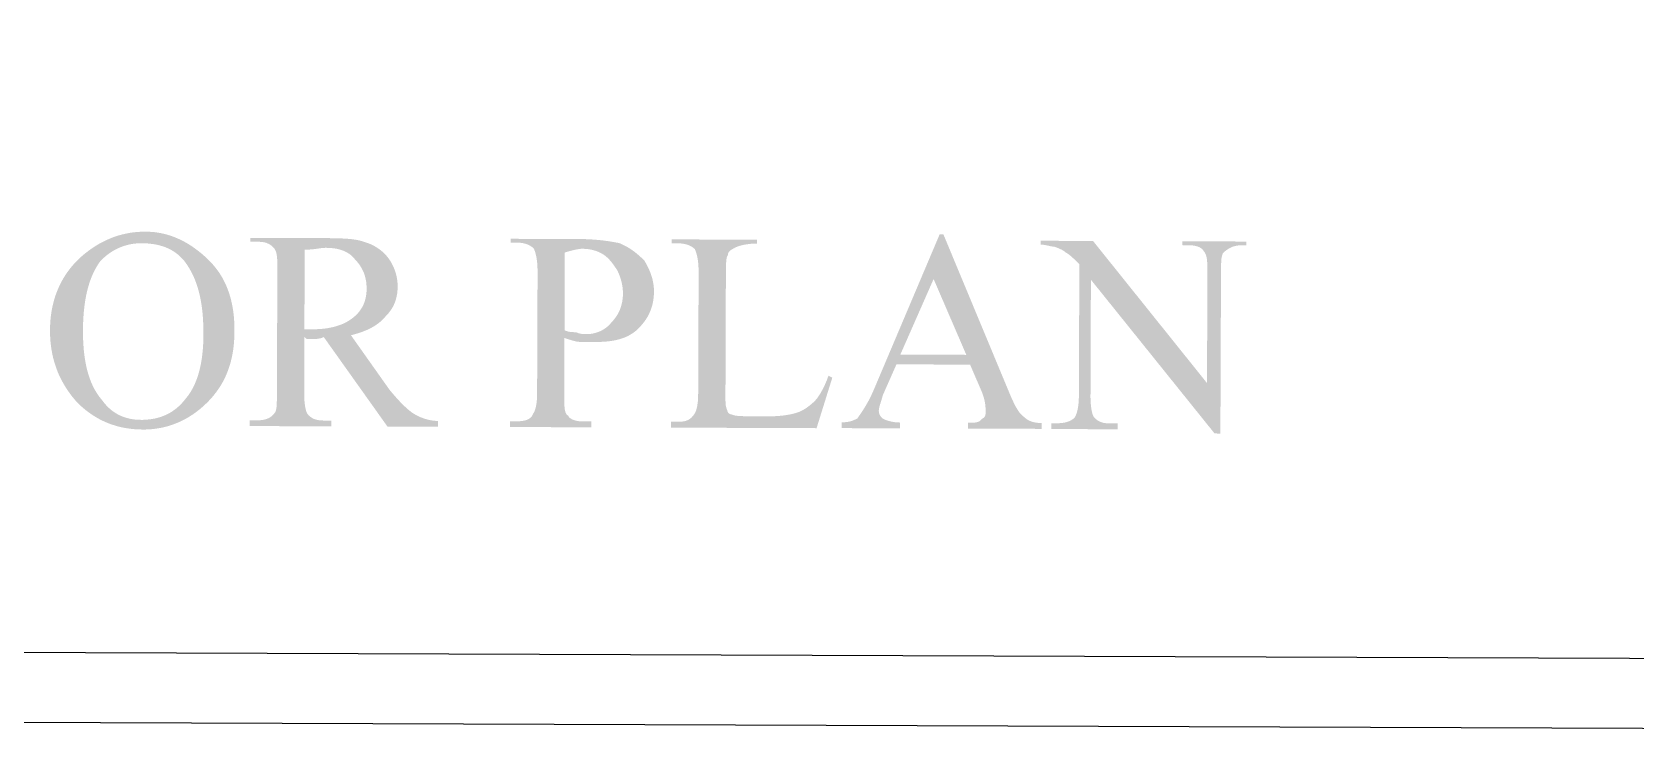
# Model space of a CAD drawing. Header units: millimetres. Extents: x -125 to 146, y -26 to 163.
# Drawn here: x -17.3 to 17.71, y -26.5 to -10.79 of the extents above; entities that cross this region are included whole.
import ezdxf
from ezdxf.xclip import XClip

# ---------------------------------------------------------------- set-up
doc = ezdxf.new("R2010")
doc.units = ezdxf.units.MM
doc.header["$MEASUREMENT"] = 0
doc.header["$XCLIPFRAME"] = 0
doc.layers.get('0').update_dxf_attribs({"color": 255, "linetype": 'CONTINUOUS'})

# ---------------------------------------------------------------- blocks, each defined once
blk = doc.blocks.new('MF3276_2')
at = {"color": 7, "linetype": 'Continuous', "lineweight": 25, "true_color": 0x000007}
blk.add_lwpolyline([(11.099, 269.319), (11.099, -7.784), (199.197, -7.784), (199.197, 269.319)], close=True, dxfattribs=at)

msp = doc.modelspace()

# ---------------------------------------------------------------- hatches: boundary and pattern name
at = {"true_color": 0x000001}
h = msp.add_hatch(color=1, dxfattribs=at)
h.paths.add_polyline_path([(-14.825, -15.154), (-14.761, -15.155), (-14.699, -15.159), (-14.636, -15.164), (-14.574, -15.172), (-14.513, -15.182), (-14.452, -15.195), (-14.391, -15.209), (-14.331, -15.226), (-14.271, -15.245), (-14.212, -15.266), (-14.153, -15.29), (-14.095, -15.315), (-14.037, -15.343), (-13.979, -15.373), (-13.922, -15.405), (-13.865, -15.44), (-13.809, -15.476), (-13.753, -15.515), (-13.698, -15.556), (-13.643, -15.599), (-13.588, -15.644), (-13.534, -15.692), (-13.481, -15.742), (-13.427, -15.794), (-13.381, -15.842), (-13.337, -15.892), (-13.295, -15.943), (-13.255, -15.996), (-13.217, -16.049), (-13.182, -16.104), (-13.148, -16.161), (-13.117, -16.218), (-13.088, -16.278), (-13.06, -16.338), (-13.035, -16.4), (-13.012, -16.463), (-12.991, -16.527), (-12.971, -16.593), (-12.954, -16.66), (-12.939, -16.728), (-12.925, -16.797), (-12.913, -16.868), (-12.904, -16.941), (-12.896, -17.014), (-12.89, -17.09), (-12.886, -17.166), (-12.883, -17.244), (-12.883, -17.323), (-12.884, -17.401), (-12.887, -17.479), (-12.892, -17.555), (-12.898, -17.63), (-12.907, -17.704), (-12.917, -17.776), (-12.93, -17.847), (-12.945, -17.917), (-12.961, -17.986), (-12.98, -18.054), (-13.001, -18.12), (-13.024, -18.186), (-13.049, -18.25), (-13.076, -18.314), (-13.106, -18.376), (-13.138, -18.437), (-13.172, -18.497), (-13.209, -18.556), (-13.248, -18.614), (-13.29, -18.671), (-13.334, -18.727), (-13.38, -18.782), (-13.429, -18.836), (-13.481, -18.889), (-13.53, -18.936), (-13.579, -18.981), (-13.629, -19.024), (-13.681, -19.065), (-13.732, -19.104), (-13.785, -19.142), (-13.839, -19.177), (-13.893, -19.211), (-13.949, -19.243), (-14.005, -19.272), (-14.062, -19.3), (-14.12, -19.326), (-14.179, -19.35), (-14.239, -19.372), (-14.299, -19.392), (-14.361, -19.41), (-14.423, -19.426), (-14.486, -19.439), (-14.55, -19.451), (-14.615, -19.46), (-14.681, -19.468), (-14.747, -19.473), (-14.815, -19.476), (-14.883, -19.477), (-14.956, -19.475), (-15.029, -19.472), (-15.099, -19.466), (-15.169, -19.458), (-15.237, -19.448), (-15.305, -19.436), (-15.371, -19.422), (-15.435, -19.406), (-15.499, -19.387), (-15.561, -19.367), (-15.623, -19.345), (-15.683, -19.32), (-15.742, -19.294), (-15.8, -19.266), (-15.857, -19.236), (-15.913, -19.203), (-15.967, -19.169), (-16.021, -19.133), (-16.074, -19.095), (-16.126, -19.056), (-16.176, -19.014), (-16.226, -18.971), (-16.275, -18.926), (-16.323, -18.879), (-16.369, -18.825), (-16.414, -18.771), (-16.457, -18.715), (-16.498, -18.659), (-16.537, -18.602), (-16.575, -18.543), (-16.61, -18.484), (-16.644, -18.424), (-16.676, -18.362), (-16.706, -18.3), (-16.734, -18.237), (-16.759, -18.172), (-16.783, -18.106), (-16.805, -18.04), (-16.825, -17.972), (-16.843, -17.903), (-16.859, -17.833), (-16.872, -17.761), (-16.884, -17.689), (-16.893, -17.615), (-16.901, -17.54), (-16.906, -17.464), (-16.909, -17.386), (-16.91, -17.308), (-16.908, -17.228), (-16.905, -17.15), (-16.899, -17.073), (-16.891, -16.996), (-16.88, -16.921), (-16.868, -16.847), (-16.853, -16.773), (-16.835, -16.701), (-16.816, -16.63), (-16.794, -16.559), (-16.769, -16.49), (-16.742, -16.422), (-16.713, -16.355), (-16.681, -16.29), (-16.647, -16.225), (-16.611, -16.162), (-16.572, -16.099), (-16.53, -16.038), (-16.486, -15.979), (-16.439, -15.92), (-16.39, -15.863), (-16.338, -15.807), (-16.283, -15.752), (-16.226, -15.699), (-16.178, -15.657), (-16.128, -15.617), (-16.078, -15.579), (-16.027, -15.541), (-15.975, -15.505), (-15.922, -15.471), (-15.869, -15.438), (-15.814, -15.407), (-15.759, -15.378), (-15.703, -15.35), (-15.646, -15.324), (-15.588, -15.299), (-15.529, -15.276), (-15.469, -15.255), (-15.409, -15.236), (-15.347, -15.219), (-15.285, -15.204), (-15.222, -15.191), (-15.158, -15.179), (-15.093, -15.17), (-15.027, -15.163), (-14.961, -15.158), (-14.893, -15.155)])
h.paths.add_polyline_path([(-14.91, -15.407), (-14.952, -15.408), (-14.994, -15.41), (-15.035, -15.413), (-15.076, -15.417), (-15.117, -15.423), (-15.156, -15.43), (-15.196, -15.439), (-15.235, -15.449), (-15.274, -15.46), (-15.312, -15.472), (-15.35, -15.486), (-15.387, -15.501), (-15.424, -15.517), (-15.46, -15.535), (-15.496, -15.554), (-15.532, -15.574), (-15.567, -15.596), (-15.602, -15.619), (-15.636, -15.644), (-15.67, -15.669), (-15.703, -15.696), (-15.736, -15.725), (-15.769, -15.754), (-15.801, -15.785), (-15.832, -15.828), (-15.863, -15.873), (-15.891, -15.92), (-15.919, -15.968), (-15.945, -16.018), (-15.97, -16.07), (-15.994, -16.124), (-16.016, -16.18), (-16.037, -16.237), (-16.056, -16.296), (-16.074, -16.357), (-16.091, -16.419), (-16.107, -16.484), (-16.121, -16.55), (-16.134, -16.618), (-16.145, -16.688), (-16.156, -16.759), (-16.164, -16.833), (-16.172, -16.908), (-16.178, -16.985), (-16.183, -17.063), (-16.187, -17.144), (-16.189, -17.226), (-16.19, -17.31), (-16.19, -17.394), (-16.188, -17.476), (-16.185, -17.557), (-16.18, -17.635), (-16.175, -17.712), (-16.167, -17.787), (-16.159, -17.86), (-16.148, -17.932), (-16.137, -18.002), (-16.123, -18.07), (-16.109, -18.136), (-16.092, -18.201), (-16.075, -18.264), (-16.055, -18.325), (-16.034, -18.384), (-16.012, -18.442), (-15.987, -18.498), (-15.961, -18.552), (-15.934, -18.604), (-15.904, -18.654), (-15.873, -18.703), (-15.841, -18.75), (-15.806, -18.795), (-15.77, -18.839), (-15.743, -18.875), (-15.715, -18.909), (-15.687, -18.942), (-15.657, -18.973), (-15.627, -19.003), (-15.596, -19.03), (-15.565, -19.056), (-15.532, -19.081), (-15.499, -19.104), (-15.465, -19.125), (-15.43, -19.145), (-15.395, -19.163), (-15.359, -19.179), (-15.323, -19.194), (-15.285, -19.208), (-15.247, -19.22), (-15.209, -19.231), (-15.17, -19.24), (-15.13, -19.247), (-15.09, -19.254), (-15.05, -19.259), (-15.008, -19.262), (-14.967, -19.264), (-14.925, -19.265), (-14.877, -19.265), (-14.83, -19.263), (-14.784, -19.259), (-14.738, -19.255), (-14.692, -19.249), (-14.647, -19.241), (-14.603, -19.232), (-14.559, -19.221), (-14.516, -19.208), (-14.473, -19.194), (-14.431, -19.179), (-14.39, -19.161), (-14.349, -19.142), (-14.309, -19.121), (-14.27, -19.098), (-14.231, -19.073), (-14.193, -19.046), (-14.156, -19.018), (-14.119, -18.987), (-14.084, -18.955), (-14.049, -18.92), (-14.015, -18.883), (-13.982, -18.844), (-13.949, -18.803), (-13.918, -18.765), (-13.888, -18.726), (-13.859, -18.684), (-13.832, -18.641), (-13.806, -18.596), (-13.781, -18.549), (-13.758, -18.501), (-13.736, -18.45), (-13.715, -18.398), (-13.695, -18.344), (-13.677, -18.289), (-13.66, -18.231), (-13.644, -18.172), (-13.63, -18.111), (-13.617, -18.048), (-13.606, -17.984), (-13.595, -17.918), (-13.586, -17.85), (-13.579, -17.78), (-13.572, -17.708), (-13.567, -17.635), (-13.564, -17.56), (-13.561, -17.483), (-13.56, -17.405), (-13.561, -17.316), (-13.562, -17.229), (-13.566, -17.144), (-13.57, -17.061), (-13.576, -16.98), (-13.583, -16.902), (-13.592, -16.825), (-13.603, -16.75), (-13.614, -16.678), (-13.628, -16.607), (-13.642, -16.538), (-13.659, -16.471), (-13.677, -16.405), (-13.696, -16.342), (-13.717, -16.28), (-13.74, -16.219), (-13.764, -16.161), (-13.79, -16.103), (-13.818, -16.048), (-13.847, -15.994), (-13.878, -15.941), (-13.91, -15.89), (-13.944, -15.84), (-13.98, -15.792), (-14.007, -15.761), (-14.035, -15.731), (-14.064, -15.702), (-14.093, -15.675), (-14.124, -15.649), (-14.155, -15.625), (-14.188, -15.601), (-14.221, -15.579), (-14.256, -15.559), (-14.291, -15.539), (-14.328, -15.521), (-14.366, -15.505), (-14.405, -15.489), (-14.444, -15.475), (-14.486, -15.463), (-14.528, -15.451), (-14.571, -15.441), (-14.616, -15.432), (-14.662, -15.425), (-14.709, -15.419), (-14.757, -15.414), (-14.807, -15.41), (-14.858, -15.408)])
h = msp.add_hatch(color=1, dxfattribs=at)
h.paths.add_polyline_path([(-8.44, -19.416), (-9.543, -19.412), (-10.933, -17.457), (-10.944, -17.462), (-10.954, -17.466), (-10.965, -17.471), (-10.976, -17.474), (-10.986, -17.478), (-10.997, -17.481), (-11.007, -17.484), (-11.018, -17.486), (-11.029, -17.488), (-11.039, -17.49), (-11.05, -17.492), (-11.06, -17.493), (-11.071, -17.495), (-11.082, -17.496), (-11.092, -17.496), (-11.103, -17.497), (-11.113, -17.497), (-11.124, -17.498), (-11.134, -17.498), (-11.145, -17.498), (-11.156, -17.498), (-11.166, -17.498), (-11.177, -17.498), (-11.187, -17.498), (-11.188, -17.498), (-11.188, -17.498), (-11.189, -17.498), (-11.191, -17.498), (-11.193, -17.498), (-11.195, -17.498), (-11.197, -17.498), (-11.2, -17.498), (-11.203, -17.498), (-11.206, -17.498), (-11.21, -17.498), (-11.214, -17.498), (-11.218, -17.498), (-11.222, -17.498), (-11.227, -17.498), (-11.231, -17.498), (-11.236, -17.498), (-11.241, -17.498), (-11.246, -17.498), (-11.251, -17.498), (-11.256, -17.498), (-11.262, -17.498), (-11.267, -17.498), (-11.272, -17.498), (-11.277, -17.498), (-11.282, -17.498), (-11.286, -17.498), (-11.29, -17.498), (-11.294, -17.497), (-11.297, -17.497), (-11.3, -17.497), (-11.303, -17.496), (-11.306, -17.496), (-11.309, -17.495), (-11.312, -17.494), (-11.314, -17.492), (-11.317, -17.491), (-11.32, -17.489), (-11.322, -17.487), (-11.325, -17.485), (-11.328, -17.483), (-11.332, -17.48), (-11.335, -17.477), (-11.339, -17.473), (-11.343, -17.469), (-11.347, -17.465), (-11.352, -17.46), (-11.357, -17.455), (-11.361, -18.686), (-11.361, -18.717), (-11.361, -18.747), (-11.36, -18.777), (-11.358, -18.805), (-11.357, -18.833), (-11.354, -18.86), (-11.352, -18.885), (-11.349, -18.91), (-11.346, -18.933), (-11.343, -18.956), (-11.34, -18.977), (-11.336, -18.998), (-11.332, -19.017), (-11.328, -19.035), (-11.323, -19.052), (-11.319, -19.068), (-11.314, -19.083), (-11.309, -19.096), (-11.304, -19.109), (-11.299, -19.12), (-11.294, -19.13), (-11.289, -19.138), (-11.283, -19.146), (-11.278, -19.151), (-11.268, -19.162), (-11.257, -19.172), (-11.246, -19.181), (-11.236, -19.19), (-11.225, -19.199), (-11.214, -19.207), (-11.202, -19.215), (-11.191, -19.222), (-11.179, -19.229), (-11.167, -19.236), (-11.154, -19.242), (-11.141, -19.247), (-11.128, -19.252), (-11.114, -19.257), (-11.099, -19.261), (-11.084, -19.265), (-11.069, -19.268), (-11.052, -19.271), (-11.036, -19.274), (-11.018, -19.276), (-11, -19.278), (-10.981, -19.279), (-10.961, -19.279), (-10.94, -19.28), (-10.771, -19.28), (-10.771, -19.407), (-12.552, -19.401), (-12.551, -19.274), (-12.382, -19.274), (-12.361, -19.274), (-12.341, -19.274), (-12.32, -19.273), (-12.301, -19.271), (-12.282, -19.269), (-12.263, -19.266), (-12.245, -19.263), (-12.227, -19.259), (-12.209, -19.255), (-12.192, -19.25), (-12.176, -19.244), (-12.16, -19.238), (-12.144, -19.231), (-12.129, -19.224), (-12.114, -19.215), (-12.099, -19.206), (-12.086, -19.197), (-12.072, -19.186), (-12.059, -19.175), (-12.046, -19.163), (-12.034, -19.15), (-12.022, -19.136), (-12.011, -19.122), (-12, -19.106), (-11.995, -19.101), (-11.991, -19.093), (-11.986, -19.085), (-11.982, -19.075), (-11.979, -19.064), (-11.976, -19.052), (-11.973, -19.039), (-11.97, -19.025), (-11.968, -19.01), (-11.966, -18.994), (-11.964, -18.977), (-11.963, -18.958), (-11.961, -18.94), (-11.96, -18.92), (-11.959, -18.899), (-11.959, -18.878), (-11.958, -18.856), (-11.958, -18.833), (-11.957, -18.809), (-11.957, -18.785), (-11.957, -18.761), (-11.957, -18.735), (-11.957, -18.71), (-11.956, -18.683), (-11.947, -16.011), (-11.946, -15.98), (-11.946, -15.949), (-11.946, -15.92), (-11.947, -15.891), (-11.947, -15.863), (-11.947, -15.836), (-11.948, -15.81), (-11.949, -15.785), (-11.95, -15.761), (-11.952, -15.738), (-11.954, -15.715), (-11.956, -15.694), (-11.959, -15.673), (-11.962, -15.653), (-11.966, -15.634), (-11.97, -15.616), (-11.975, -15.599), (-11.981, -15.582), (-11.987, -15.567), (-11.994, -15.552), (-12.002, -15.539), (-12.01, -15.526), (-12.019, -15.514), (-12.029, -15.503), (-12.04, -15.492), (-12.05, -15.482), (-12.061, -15.473), (-12.072, -15.464), (-12.083, -15.455), (-12.094, -15.447), (-12.105, -15.439), (-12.117, -15.432), (-12.129, -15.425), (-12.141, -15.419), (-12.154, -15.413), (-12.167, -15.407), (-12.18, -15.402), (-12.194, -15.397), (-12.208, -15.393), (-12.223, -15.389), (-12.239, -15.386), (-12.255, -15.383), (-12.272, -15.38), (-12.29, -15.378), (-12.308, -15.377), (-12.327, -15.376), (-12.347, -15.375), (-12.368, -15.374), (-12.537, -15.374), (-12.537, -15.289), (-11.01, -15.295), (-10.957, -15.295), (-10.906, -15.295), (-10.855, -15.296), (-10.806, -15.296), (-10.757, -15.297), (-10.709, -15.297), (-10.662, -15.298), (-10.616, -15.299), (-10.572, -15.301), (-10.528, -15.303), (-10.485, -15.305), (-10.444, -15.308), (-10.403, -15.311), (-10.364, -15.314), (-10.326, -15.318), (-10.289, -15.323), (-10.253, -15.328), (-10.218, -15.333), (-10.185, -15.34), (-10.153, -15.347), (-10.122, -15.355), (-10.092, -15.363), (-10.064, -15.373), (-10.037, -15.383), (-10.015, -15.389), (-9.993, -15.396), (-9.971, -15.403), (-9.949, -15.411), (-9.927, -15.421), (-9.904, -15.431), (-9.881, -15.441), (-9.858, -15.453), (-9.835, -15.465), (-9.812, -15.478), (-9.79, -15.492), (-9.767, -15.506), (-9.745, -15.521), (-9.723, -15.536), (-9.701, -15.553), (-9.68, -15.569), (-9.659, -15.587), (-9.639, -15.605), (-9.619, -15.623), (-9.6, -15.642), (-9.581, -15.662), (-9.563, -15.682), (-9.546, -15.703), (-9.53, -15.724), (-9.514, -15.745), (-9.499, -15.767), (-9.485, -15.789), (-9.47, -15.812), (-9.457, -15.835), (-9.444, -15.859), (-9.431, -15.883), (-9.419, -15.908), (-9.408, -15.932), (-9.397, -15.958), (-9.387, -15.984), (-9.377, -16.01), (-9.369, -16.037), (-9.36, -16.064), (-9.353, -16.091), (-9.346, -16.119), (-9.34, -16.148), (-9.335, -16.177), (-9.331, -16.206), (-9.327, -16.236), (-9.324, -16.266), (-9.322, -16.297), (-9.321, -16.328), (-9.321, -16.359), (-9.321, -16.391), (-9.323, -16.422), (-9.325, -16.453), (-9.328, -16.483), (-9.332, -16.513), (-9.337, -16.542), (-9.343, -16.571), (-9.35, -16.6), (-9.357, -16.628), (-9.366, -16.656), (-9.375, -16.683), (-9.385, -16.71), (-9.396, -16.736), (-9.408, -16.762), (-9.421, -16.788), (-9.435, -16.813), (-9.45, -16.837), (-9.465, -16.861), (-9.482, -16.885), (-9.499, -16.908), (-9.517, -16.931), (-9.536, -16.953), (-9.556, -16.975), (-9.577, -16.996), (-9.599, -17.022), (-9.621, -17.047), (-9.645, -17.071), (-9.669, -17.095), (-9.694, -17.117), (-9.72, -17.139), (-9.747, -17.16), (-9.775, -17.18), (-9.804, -17.2), (-9.833, -17.219), (-9.864, -17.237), (-9.895, -17.254), (-9.928, -17.271), (-9.961, -17.287), (-9.995, -17.303), (-10.03, -17.317), (-10.065, -17.332), (-10.102, -17.345), (-10.14, -17.359), (-10.178, -17.371), (-10.217, -17.383), (-10.257, -17.395), (-10.298, -17.406), (-10.34, -17.417), (-9.498, -18.608), (-9.472, -18.639), (-9.446, -18.67), (-9.421, -18.699), (-9.396, -18.728), (-9.372, -18.756), (-9.348, -18.783), (-9.324, -18.809), (-9.301, -18.834), (-9.278, -18.859), (-9.256, -18.882), (-9.234, -18.905), (-9.212, -18.926), (-9.191, -18.947), (-9.171, -18.967), (-9.15, -18.986), (-9.131, -19.004), (-9.112, -19.021), (-9.093, -19.038), (-9.074, -19.053), (-9.056, -19.068), (-9.039, -19.082), (-9.022, -19.095), (-9.005, -19.107), (-8.989, -19.118), (-8.973, -19.128), (-8.956, -19.139), (-8.938, -19.149), (-8.919, -19.16), (-8.9, -19.17), (-8.88, -19.18), (-8.859, -19.19), (-8.838, -19.2), (-8.816, -19.209), (-8.793, -19.218), (-8.77, -19.227), (-8.746, -19.235), (-8.722, -19.243), (-8.698, -19.25), (-8.673, -19.257), (-8.648, -19.263), (-8.623, -19.269), (-8.597, -19.274), (-8.571, -19.278), (-8.545, -19.282), (-8.519, -19.285), (-8.493, -19.287), (-8.466, -19.288), (-8.44, -19.289)])
h.paths.add_polyline_path([(-11.356, -17.286), (-11.351, -17.286), (-11.345, -17.286), (-11.34, -17.286), (-11.335, -17.286), (-11.33, -17.286), (-11.325, -17.286), (-11.32, -17.286), (-11.315, -17.286), (-11.311, -17.286), (-11.306, -17.286), (-11.302, -17.286), (-11.298, -17.286), (-11.294, -17.286), (-11.29, -17.286), (-11.287, -17.286), (-11.284, -17.286), (-11.281, -17.286), (-11.279, -17.286), (-11.276, -17.286), (-11.275, -17.286), (-11.273, -17.286), (-11.272, -17.286), (-11.272, -17.286), (-11.271, -17.286), (-11.266, -17.286), (-11.261, -17.286), (-11.255, -17.286), (-11.25, -17.286), (-11.245, -17.286), (-11.24, -17.286), (-11.235, -17.286), (-11.231, -17.286), (-11.226, -17.286), (-11.221, -17.286), (-11.217, -17.286), (-11.213, -17.286), (-11.209, -17.286), (-11.206, -17.286), (-11.202, -17.286), (-11.199, -17.286), (-11.196, -17.287), (-11.194, -17.287), (-11.192, -17.287), (-11.19, -17.287), (-11.189, -17.287), (-11.187, -17.287), (-11.187, -17.287), (-11.187, -17.287), (-11.139, -17.286), (-11.093, -17.285), (-11.048, -17.283), (-11.003, -17.28), (-10.959, -17.276), (-10.917, -17.272), (-10.875, -17.266), (-10.834, -17.26), (-10.794, -17.252), (-10.754, -17.244), (-10.716, -17.235), (-10.678, -17.225), (-10.642, -17.214), (-10.606, -17.202), (-10.571, -17.19), (-10.537, -17.176), (-10.504, -17.162), (-10.472, -17.146), (-10.44, -17.13), (-10.41, -17.113), (-10.38, -17.095), (-10.352, -17.076), (-10.324, -17.056), (-10.297, -17.036), (-10.271, -17.014), (-10.246, -16.993), (-10.223, -16.97), (-10.201, -16.948), (-10.18, -16.925), (-10.161, -16.901), (-10.142, -16.877), (-10.125, -16.852), (-10.109, -16.827), (-10.094, -16.802), (-10.081, -16.776), (-10.068, -16.75), (-10.057, -16.723), (-10.046, -16.696), (-10.037, -16.668), (-10.029, -16.64), (-10.021, -16.611), (-10.015, -16.582), (-10.01, -16.553), (-10.006, -16.523), (-10.002, -16.493), (-10, -16.462), (-9.999, -16.431), (-9.998, -16.399), (-9.998, -16.368), (-10, -16.337), (-10.002, -16.306), (-10.005, -16.276), (-10.008, -16.246), (-10.013, -16.217), (-10.019, -16.188), (-10.025, -16.159), (-10.033, -16.131), (-10.041, -16.104), (-10.05, -16.076), (-10.06, -16.05), (-10.071, -16.023), (-10.083, -15.998), (-10.096, -15.972), (-10.109, -15.947), (-10.124, -15.923), (-10.139, -15.899), (-10.155, -15.875), (-10.172, -15.852), (-10.19, -15.829), (-10.209, -15.807), (-10.229, -15.785), (-10.25, -15.763), (-10.266, -15.743), (-10.283, -15.723), (-10.301, -15.704), (-10.32, -15.685), (-10.34, -15.668), (-10.36, -15.652), (-10.382, -15.636), (-10.404, -15.622), (-10.428, -15.608), (-10.452, -15.595), (-10.477, -15.583), (-10.503, -15.572), (-10.53, -15.562), (-10.558, -15.552), (-10.586, -15.544), (-10.616, -15.536), (-10.646, -15.529), (-10.677, -15.524), (-10.71, -15.519), (-10.743, -15.515), (-10.777, -15.511), (-10.811, -15.509), (-10.847, -15.508), (-10.884, -15.507), (-10.9, -15.507), (-10.916, -15.508), (-10.932, -15.509), (-10.948, -15.51), (-10.964, -15.511), (-10.98, -15.513), (-10.997, -15.515), (-11.014, -15.517), (-11.031, -15.52), (-11.049, -15.522), (-11.067, -15.525), (-11.085, -15.527), (-11.104, -15.53), (-11.123, -15.532), (-11.143, -15.535), (-11.163, -15.537), (-11.184, -15.539), (-11.205, -15.542), (-11.227, -15.543), (-11.25, -15.545), (-11.274, -15.546), (-11.298, -15.547), (-11.324, -15.547), (-11.35, -15.548)])
h = msp.add_hatch(color=1, dxfattribs=at)
h.paths.add_polyline_path([(-5.679, -17.476), (-5.683, -18.707), (-5.683, -18.738), (-5.683, -18.768), (-5.683, -18.798), (-5.683, -18.826), (-5.683, -18.854), (-5.683, -18.88), (-5.682, -18.906), (-5.681, -18.931), (-5.68, -18.954), (-5.678, -18.977), (-5.676, -18.998), (-5.674, -19.019), (-5.671, -19.038), (-5.668, -19.056), (-5.664, -19.073), (-5.66, -19.089), (-5.655, -19.104), (-5.649, -19.117), (-5.643, -19.13), (-5.636, -19.141), (-5.628, -19.151), (-5.62, -19.159), (-5.61, -19.167), (-5.6, -19.172), (-5.595, -19.183), (-5.588, -19.193), (-5.581, -19.202), (-5.572, -19.211), (-5.563, -19.22), (-5.554, -19.228), (-5.543, -19.236), (-5.532, -19.243), (-5.519, -19.25), (-5.507, -19.257), (-5.493, -19.263), (-5.479, -19.268), (-5.464, -19.273), (-5.449, -19.278), (-5.432, -19.282), (-5.416, -19.286), (-5.398, -19.289), (-5.38, -19.292), (-5.362, -19.295), (-5.343, -19.297), (-5.323, -19.299), (-5.303, -19.3), (-5.283, -19.3), (-5.262, -19.301), (-5.093, -19.301), (-5.093, -19.428), (-6.871, -19.422), (-6.871, -19.295), (-6.701, -19.295), (-6.68, -19.295), (-6.66, -19.295), (-6.64, -19.294), (-6.62, -19.292), (-6.601, -19.29), (-6.583, -19.287), (-6.565, -19.284), (-6.548, -19.28), (-6.531, -19.276), (-6.515, -19.271), (-6.499, -19.265), (-6.484, -19.259), (-6.47, -19.252), (-6.456, -19.245), (-6.444, -19.236), (-6.431, -19.227), (-6.42, -19.218), (-6.409, -19.207), (-6.399, -19.196), (-6.39, -19.184), (-6.382, -19.171), (-6.375, -19.157), (-6.368, -19.143), (-6.362, -19.127), (-6.357, -19.121), (-6.351, -19.114), (-6.346, -19.106), (-6.341, -19.096), (-6.336, -19.085), (-6.331, -19.073), (-6.326, -19.06), (-6.321, -19.046), (-6.316, -19.031), (-6.312, -19.015), (-6.307, -18.997), (-6.303, -18.979), (-6.299, -18.96), (-6.296, -18.941), (-6.292, -18.92), (-6.289, -18.899), (-6.286, -18.877), (-6.284, -18.854), (-6.281, -18.83), (-6.28, -18.806), (-6.278, -18.782), (-6.277, -18.756), (-6.276, -18.731), (-6.276, -18.704), (-6.266, -16.032), (-6.266, -16.001), (-6.267, -15.97), (-6.268, -15.941), (-6.269, -15.912), (-6.271, -15.884), (-6.273, -15.857), (-6.275, -15.831), (-6.278, -15.806), (-6.281, -15.782), (-6.284, -15.759), (-6.287, -15.736), (-6.291, -15.714), (-6.295, -15.694), (-6.299, -15.674), (-6.304, -15.655), (-6.308, -15.637), (-6.313, -15.62), (-6.318, -15.603), (-6.323, -15.588), (-6.328, -15.573), (-6.333, -15.56), (-6.338, -15.547), (-6.344, -15.535), (-6.349, -15.524), (-6.36, -15.513), (-6.371, -15.503), (-6.382, -15.494), (-6.394, -15.485), (-6.407, -15.476), (-6.419, -15.468), (-6.432, -15.46), (-6.446, -15.453), (-6.459, -15.446), (-6.473, -15.44), (-6.487, -15.433), (-6.502, -15.428), (-6.517, -15.423), (-6.531, -15.418), (-6.546, -15.414), (-6.562, -15.41), (-6.577, -15.407), (-6.592, -15.404), (-6.608, -15.401), (-6.624, -15.399), (-6.639, -15.398), (-6.655, -15.396), (-6.671, -15.396), (-6.687, -15.395), (-6.856, -15.395), (-6.856, -15.31), (-5.332, -15.316), (-5.29, -15.316), (-5.248, -15.317), (-5.207, -15.318), (-5.166, -15.32), (-5.126, -15.322), (-5.086, -15.324), (-5.047, -15.327), (-5.008, -15.33), (-4.97, -15.333), (-4.933, -15.336), (-4.896, -15.34), (-4.86, -15.344), (-4.824, -15.348), (-4.789, -15.353), (-4.755, -15.357), (-4.722, -15.362), (-4.689, -15.367), (-4.657, -15.372), (-4.626, -15.377), (-4.596, -15.382), (-4.566, -15.388), (-4.538, -15.393), (-4.51, -15.398), (-4.483, -15.404), (-4.457, -15.415), (-4.431, -15.426), (-4.406, -15.438), (-4.381, -15.45), (-4.356, -15.463), (-4.332, -15.476), (-4.308, -15.489), (-4.284, -15.503), (-4.261, -15.518), (-4.238, -15.532), (-4.215, -15.548), (-4.193, -15.563), (-4.17, -15.58), (-4.148, -15.596), (-4.126, -15.613), (-4.104, -15.631), (-4.083, -15.649), (-4.061, -15.667), (-4.04, -15.686), (-4.019, -15.705), (-3.997, -15.725), (-3.976, -15.745), (-3.955, -15.766), (-3.934, -15.787), (-3.919, -15.813), (-3.903, -15.84), (-3.889, -15.866), (-3.875, -15.893), (-3.861, -15.92), (-3.848, -15.946), (-3.836, -15.973), (-3.824, -16), (-3.812, -16.027), (-3.801, -16.055), (-3.791, -16.082), (-3.782, -16.11), (-3.773, -16.138), (-3.765, -16.166), (-3.757, -16.195), (-3.751, -16.223), (-3.745, -16.252), (-3.739, -16.282), (-3.735, -16.311), (-3.731, -16.341), (-3.728, -16.371), (-3.726, -16.402), (-3.725, -16.433), (-3.725, -16.465), (-3.726, -16.507), (-3.728, -16.548), (-3.731, -16.589), (-3.736, -16.628), (-3.742, -16.667), (-3.749, -16.705), (-3.757, -16.742), (-3.767, -16.779), (-3.778, -16.814), (-3.789, -16.849), (-3.802, -16.883), (-3.817, -16.917), (-3.832, -16.949), (-3.848, -16.981), (-3.865, -17.013), (-3.884, -17.044), (-3.903, -17.074), (-3.924, -17.104), (-3.945, -17.133), (-3.968, -17.161), (-3.991, -17.189), (-4.015, -17.217), (-4.04, -17.244), (-4.067, -17.271), (-4.094, -17.296), (-4.121, -17.321), (-4.15, -17.344), (-4.18, -17.366), (-4.211, -17.386), (-4.242, -17.405), (-4.275, -17.424), (-4.309, -17.441), (-4.343, -17.456), (-4.379, -17.471), (-4.416, -17.484), (-4.454, -17.497), (-4.493, -17.508), (-4.533, -17.518), (-4.575, -17.527), (-4.617, -17.535), (-4.661, -17.542), (-4.706, -17.548), (-4.752, -17.553), (-4.799, -17.557), (-4.848, -17.56), (-4.898, -17.562), (-4.949, -17.563), (-5.002, -17.563), (-5.012, -17.563), (-5.024, -17.563), (-5.035, -17.563), (-5.047, -17.563), (-5.06, -17.563), (-5.072, -17.563), (-5.085, -17.563), (-5.099, -17.563), (-5.113, -17.563), (-5.126, -17.563), (-5.141, -17.563), (-5.155, -17.563), (-5.17, -17.563), (-5.185, -17.563), (-5.2, -17.563), (-5.215, -17.563), (-5.23, -17.563), (-5.246, -17.562), (-5.261, -17.562), (-5.277, -17.562), (-5.293, -17.562), (-5.309, -17.562), (-5.324, -17.562), (-5.34, -17.562), (-5.351, -17.562), (-5.362, -17.561), (-5.374, -17.56), (-5.386, -17.559), (-5.398, -17.557), (-5.411, -17.555), (-5.424, -17.552), (-5.437, -17.549), (-5.451, -17.546), (-5.465, -17.543), (-5.479, -17.539), (-5.494, -17.535), (-5.508, -17.531), (-5.523, -17.527), (-5.538, -17.522), (-5.553, -17.517), (-5.569, -17.513), (-5.584, -17.508), (-5.6, -17.503), (-5.615, -17.497), (-5.631, -17.492), (-5.647, -17.487), (-5.663, -17.482)])
h.paths.add_polyline_path([(-5.678, -17.307), (-5.667, -17.312), (-5.657, -17.317), (-5.646, -17.321), (-5.636, -17.325), (-5.625, -17.328), (-5.615, -17.332), (-5.604, -17.334), (-5.593, -17.337), (-5.583, -17.339), (-5.572, -17.341), (-5.562, -17.343), (-5.551, -17.344), (-5.541, -17.346), (-5.53, -17.347), (-5.519, -17.348), (-5.509, -17.348), (-5.498, -17.349), (-5.488, -17.349), (-5.477, -17.35), (-5.467, -17.35), (-5.456, -17.35), (-5.445, -17.35), (-5.435, -17.35), (-5.424, -17.35), (-5.414, -17.355), (-5.403, -17.36), (-5.393, -17.364), (-5.382, -17.368), (-5.372, -17.372), (-5.361, -17.375), (-5.351, -17.378), (-5.341, -17.38), (-5.331, -17.382), (-5.322, -17.384), (-5.312, -17.386), (-5.303, -17.388), (-5.293, -17.389), (-5.285, -17.39), (-5.276, -17.391), (-5.268, -17.392), (-5.259, -17.392), (-5.252, -17.392), (-5.244, -17.393), (-5.237, -17.393), (-5.23, -17.393), (-5.224, -17.393), (-5.218, -17.393), (-5.213, -17.393), (-5.186, -17.393), (-5.16, -17.392), (-5.133, -17.39), (-5.107, -17.387), (-5.081, -17.383), (-5.055, -17.378), (-5.029, -17.372), (-5.004, -17.366), (-4.979, -17.358), (-4.954, -17.35), (-4.929, -17.341), (-4.905, -17.331), (-4.881, -17.32), (-4.858, -17.308), (-4.835, -17.295), (-4.813, -17.282), (-4.792, -17.267), (-4.771, -17.252), (-4.75, -17.236), (-4.73, -17.219), (-4.711, -17.201), (-4.693, -17.182), (-4.675, -17.162), (-4.659, -17.141), (-4.638, -17.12), (-4.618, -17.098), (-4.599, -17.076), (-4.581, -17.053), (-4.564, -17.03), (-4.547, -17.006), (-4.532, -16.982), (-4.517, -16.958), (-4.503, -16.933), (-4.49, -16.907), (-4.478, -16.881), (-4.467, -16.855), (-4.457, -16.828), (-4.448, -16.801), (-4.439, -16.773), (-4.432, -16.745), (-4.425, -16.717), (-4.419, -16.688), (-4.414, -16.658), (-4.41, -16.628), (-4.407, -16.598), (-4.404, -16.567), (-4.403, -16.536), (-4.402, -16.505), (-4.403, -16.483), (-4.403, -16.462), (-4.404, -16.441), (-4.406, -16.42), (-4.408, -16.399), (-4.41, -16.378), (-4.413, -16.356), (-4.416, -16.335), (-4.42, -16.314), (-4.424, -16.293), (-4.428, -16.272), (-4.433, -16.251), (-4.439, -16.229), (-4.445, -16.208), (-4.451, -16.187), (-4.458, -16.166), (-4.465, -16.145), (-4.472, -16.123), (-4.481, -16.102), (-4.489, -16.081), (-4.498, -16.06), (-4.507, -16.039), (-4.517, -16.017), (-4.528, -15.996), (-4.538, -15.98), (-4.549, -15.964), (-4.559, -15.948), (-4.57, -15.933), (-4.581, -15.917), (-4.591, -15.901), (-4.602, -15.886), (-4.613, -15.87), (-4.625, -15.855), (-4.636, -15.84), (-4.648, -15.825), (-4.659, -15.81), (-4.672, -15.796), (-4.684, -15.782), (-4.696, -15.768), (-4.709, -15.754), (-4.722, -15.741), (-4.736, -15.727), (-4.75, -15.715), (-4.764, -15.702), (-4.779, -15.69), (-4.794, -15.679), (-4.809, -15.667), (-4.825, -15.656), (-4.841, -15.646), (-4.858, -15.636), (-4.875, -15.626), (-4.892, -15.617), (-4.91, -15.609), (-4.928, -15.6), (-4.946, -15.593), (-4.965, -15.585), (-4.983, -15.578), (-5.003, -15.572), (-5.022, -15.566), (-5.042, -15.56), (-5.062, -15.555), (-5.082, -15.55), (-5.102, -15.546), (-5.123, -15.542), (-5.143, -15.539), (-5.164, -15.536), (-5.185, -15.534), (-5.206, -15.531), (-5.227, -15.53), (-5.248, -15.529), (-5.269, -15.528), (-5.29, -15.528), (-5.301, -15.528), (-5.313, -15.528), (-5.326, -15.529), (-5.339, -15.531), (-5.353, -15.533), (-5.368, -15.535), (-5.383, -15.537), (-5.399, -15.54), (-5.415, -15.543), (-5.431, -15.546), (-5.448, -15.55), (-5.465, -15.553), (-5.482, -15.557), (-5.5, -15.562), (-5.518, -15.566), (-5.535, -15.571), (-5.553, -15.575), (-5.57, -15.58), (-5.588, -15.585), (-5.605, -15.59), (-5.622, -15.595), (-5.639, -15.6), (-5.656, -15.606), (-5.672, -15.611)])
for points in [[(0.084, -18.302), (0.168, -18.345), (-0.175, -19.447), (-3.355, -19.435), (-3.354, -19.308), (-3.227, -19.308), (-3.202, -19.308), (-3.177, -19.308), (-3.154, -19.306), (-3.132, -19.305), (-3.111, -19.303), (-3.09, -19.3), (-3.071, -19.297), (-3.053, -19.293), (-3.036, -19.289), (-3.02, -19.284), (-3.004, -19.278), (-2.989, -19.272), (-2.975, -19.265), (-2.961, -19.258), (-2.948, -19.249), (-2.936, -19.24), (-2.923, -19.231), (-2.912, -19.22), (-2.9, -19.209), (-2.889, -19.197), (-2.878, -19.184), (-2.867, -19.17), (-2.856, -19.156), (-2.846, -19.14), (-2.841, -19.134), (-2.835, -19.127), (-2.83, -19.119), (-2.825, -19.109), (-2.82, -19.098), (-2.815, -19.086), (-2.81, -19.073), (-2.805, -19.059), (-2.8, -19.044), (-2.796, -19.028), (-2.791, -19.01), (-2.787, -18.992), (-2.783, -18.973), (-2.779, -18.954), (-2.776, -18.933), (-2.773, -18.912), (-2.77, -18.89), (-2.767, -18.867), (-2.765, -18.843), (-2.763, -18.819), (-2.762, -18.795), (-2.761, -18.769), (-2.76, -18.744), (-2.76, -18.717), (-2.75, -16.045), (-2.75, -16.014), (-2.75, -15.983), (-2.751, -15.954), (-2.753, -15.925), (-2.754, -15.897), (-2.756, -15.87), (-2.759, -15.844), (-2.761, -15.819), (-2.764, -15.795), (-2.768, -15.772), (-2.771, -15.749), (-2.775, -15.727), (-2.779, -15.707), (-2.783, -15.687), (-2.788, -15.668), (-2.792, -15.65), (-2.797, -15.633), (-2.802, -15.616), (-2.807, -15.601), (-2.812, -15.586), (-2.817, -15.573), (-2.822, -15.56), (-2.827, -15.548), (-2.832, -15.537), (-2.843, -15.526), (-2.854, -15.516), (-2.866, -15.507), (-2.878, -15.498), (-2.891, -15.489), (-2.904, -15.481), (-2.917, -15.473), (-2.931, -15.466), (-2.945, -15.459), (-2.96, -15.452), (-2.975, -15.446), (-2.991, -15.441), (-3.007, -15.436), (-3.023, -15.431), (-3.04, -15.427), (-3.058, -15.423), (-3.076, -15.42), (-3.094, -15.417), (-3.113, -15.414), (-3.132, -15.412), (-3.152, -15.411), (-3.172, -15.409), (-3.192, -15.409), (-3.213, -15.408), (-3.34, -15.408), (-3.34, -15.323), (-1.474, -15.33), (-1.475, -15.415), (-1.501, -15.415), (-1.527, -15.415), (-1.552, -15.416), (-1.577, -15.418), (-1.601, -15.419), (-1.625, -15.421), (-1.648, -15.424), (-1.671, -15.427), (-1.693, -15.43), (-1.714, -15.433), (-1.735, -15.436), (-1.755, -15.44), (-1.775, -15.444), (-1.794, -15.448), (-1.812, -15.453), (-1.829, -15.457), (-1.846, -15.462), (-1.862, -15.467), (-1.877, -15.472), (-1.891, -15.477), (-1.905, -15.482), (-1.918, -15.487), (-1.93, -15.492), (-1.941, -15.498), (-1.951, -15.503), (-1.962, -15.508), (-1.972, -15.514), (-1.983, -15.519), (-1.993, -15.524), (-2.003, -15.53), (-2.013, -15.536), (-2.022, -15.541), (-2.032, -15.547), (-2.041, -15.553), (-2.049, -15.56), (-2.057, -15.566), (-2.065, -15.573), (-2.072, -15.58), (-2.079, -15.587), (-2.085, -15.594), (-2.091, -15.602), (-2.096, -15.61), (-2.1, -15.619), (-2.104, -15.627), (-2.107, -15.637), (-2.109, -15.646), (-2.11, -15.656), (-2.111, -15.666), (-2.116, -15.672), (-2.12, -15.68), (-2.125, -15.688), (-2.129, -15.698), (-2.132, -15.709), (-2.135, -15.721), (-2.138, -15.735), (-2.141, -15.749), (-2.143, -15.765), (-2.145, -15.782), (-2.147, -15.8), (-2.148, -15.82), (-2.15, -15.84), (-2.151, -15.862), (-2.152, -15.884), (-2.152, -15.908), (-2.153, -15.932), (-2.153, -15.958), (-2.154, -15.985), (-2.154, -16.012), (-2.154, -16.041), (-2.154, -16.07), (-2.155, -16.101), (-2.155, -16.132), (-2.164, -18.72), (-2.164, -18.74), (-2.164, -18.76), (-2.164, -18.779), (-2.164, -18.798), (-2.164, -18.815), (-2.164, -18.832), (-2.164, -18.848), (-2.163, -18.864), (-2.163, -18.879), (-2.162, -18.893), (-2.161, -18.907), (-2.16, -18.921), (-2.158, -18.934), (-2.157, -18.946), (-2.155, -18.959), (-2.153, -18.97), (-2.15, -18.982), (-2.147, -18.993), (-2.144, -19.005), (-2.141, -19.016), (-2.137, -19.026), (-2.133, -19.037), (-2.128, -19.048), (-2.123, -19.058), (-2.123, -19.064), (-2.122, -19.069), (-2.121, -19.074), (-2.12, -19.079), (-2.118, -19.084), (-2.116, -19.089), (-2.114, -19.094), (-2.111, -19.099), (-2.108, -19.104), (-2.104, -19.108), (-2.101, -19.113), (-2.097, -19.117), (-2.093, -19.121), (-2.089, -19.124), (-2.084, -19.128), (-2.08, -19.131), (-2.075, -19.133), (-2.07, -19.136), (-2.065, -19.138), (-2.06, -19.14), (-2.055, -19.141), (-2.049, -19.142), (-2.044, -19.143), (-2.039, -19.143), (-2.028, -19.148), (-2.017, -19.153), (-2.005, -19.157), (-1.992, -19.161), (-1.979, -19.165), (-1.966, -19.168), (-1.951, -19.171), (-1.935, -19.174), (-1.919, -19.176), (-1.902, -19.178), (-1.884, -19.18), (-1.864, -19.181), (-1.844, -19.182), (-1.822, -19.183), (-1.8, -19.184), (-1.776, -19.185), (-1.75, -19.186), (-1.723, -19.186), (-1.695, -19.187), (-1.666, -19.187), (-1.634, -19.187), (-1.602, -19.187), (-1.567, -19.187), (-1.531, -19.188), (-1.235, -19.189), (-1.198, -19.189), (-1.162, -19.188), (-1.128, -19.187), (-1.094, -19.186), (-1.06, -19.184), (-1.028, -19.182), (-0.997, -19.18), (-0.967, -19.177), (-0.937, -19.174), (-0.908, -19.171), (-0.88, -19.167), (-0.854, -19.164), (-0.828, -19.16), (-0.802, -19.155), (-0.778, -19.151), (-0.755, -19.147), (-0.732, -19.142), (-0.711, -19.137), (-0.69, -19.132), (-0.67, -19.127), (-0.651, -19.122), (-0.633, -19.117), (-0.616, -19.112), (-0.599, -19.106), (-0.583, -19.101), (-0.568, -19.095), (-0.552, -19.089), (-0.536, -19.082), (-0.52, -19.075), (-0.504, -19.067), (-0.488, -19.059), (-0.472, -19.05), (-0.456, -19.041), (-0.44, -19.032), (-0.424, -19.022), (-0.408, -19.012), (-0.392, -19.001), (-0.376, -18.99), (-0.36, -18.978), (-0.344, -18.966), (-0.328, -18.954), (-0.312, -18.941), (-0.296, -18.927), (-0.28, -18.913), (-0.263, -18.899), (-0.247, -18.884), (-0.231, -18.869), (-0.215, -18.854), (-0.204, -18.843), (-0.193, -18.83), (-0.181, -18.816), (-0.169, -18.801), (-0.157, -18.785), (-0.144, -18.768), (-0.132, -18.75), (-0.119, -18.73), (-0.106, -18.71), (-0.092, -18.688), (-0.079, -18.666), (-0.066, -18.642), (-0.053, -18.618), (-0.039, -18.593), (-0.026, -18.567), (-0.013, -18.54), (0, -18.513), (0.013, -18.484), (0.025, -18.455), (0.038, -18.426), (0.05, -18.396), (0.061, -18.365), (0.073, -18.334)], [(4.714, -15.353), (5.86, -15.357), (8.349, -18.462), (8.357, -16.086), (8.358, -16.055), (8.358, -16.024), (8.358, -15.995), (8.357, -15.966), (8.357, -15.938), (8.357, -15.912), (8.356, -15.885), (8.355, -15.86), (8.354, -15.836), (8.352, -15.813), (8.35, -15.79), (8.348, -15.769), (8.345, -15.748), (8.342, -15.728), (8.338, -15.709), (8.334, -15.691), (8.329, -15.674), (8.323, -15.657), (8.317, -15.642), (8.31, -15.627), (8.302, -15.614), (8.294, -15.601), (8.285, -15.589), (8.275, -15.578), (8.269, -15.567), (8.262, -15.557), (8.255, -15.548), (8.247, -15.539), (8.238, -15.53), (8.228, -15.522), (8.217, -15.514), (8.206, -15.507), (8.194, -15.5), (8.181, -15.494), (8.167, -15.488), (8.153, -15.482), (8.138, -15.477), (8.123, -15.472), (8.107, -15.468), (8.09, -15.464), (8.073, -15.461), (8.055, -15.458), (8.036, -15.455), (8.017, -15.453), (7.998, -15.452), (7.978, -15.451), (7.957, -15.45), (7.936, -15.45), (7.809, -15.449), (7.81, -15.364), (9.207, -15.37), (9.206, -15.454), (9.079, -15.454), (9.058, -15.454), (9.038, -15.455), (9.018, -15.457), (8.998, -15.46), (8.979, -15.464), (8.96, -15.468), (8.942, -15.473), (8.924, -15.478), (8.907, -15.484), (8.89, -15.491), (8.873, -15.498), (8.857, -15.506), (8.841, -15.514), (8.826, -15.522), (8.811, -15.531), (8.797, -15.541), (8.783, -15.55), (8.769, -15.56), (8.756, -15.57), (8.744, -15.58), (8.732, -15.59), (8.72, -15.601), (8.709, -15.611), (8.698, -15.622), (8.693, -15.633), (8.688, -15.644), (8.684, -15.656), (8.68, -15.668), (8.676, -15.681), (8.673, -15.694), (8.67, -15.709), (8.668, -15.724), (8.665, -15.739), (8.663, -15.756), (8.662, -15.773), (8.66, -15.791), (8.659, -15.81), (8.658, -15.83), (8.657, -15.851), (8.656, -15.872), (8.656, -15.895), (8.655, -15.919), (8.655, -15.944), (8.654, -15.97), (8.654, -15.998), (8.654, -16.026), (8.654, -16.056), (8.654, -16.087), (8.641, -19.564), (8.514, -19.563), (5.814, -16.204), (5.805, -18.749), (5.805, -18.78), (5.806, -18.811), (5.806, -18.84), (5.808, -18.869), (5.809, -18.896), (5.812, -18.923), (5.814, -18.949), (5.817, -18.973), (5.82, -18.997), (5.823, -19.019), (5.826, -19.041), (5.83, -19.061), (5.834, -19.081), (5.838, -19.099), (5.843, -19.116), (5.847, -19.132), (5.852, -19.146), (5.857, -19.16), (5.862, -19.172), (5.867, -19.183), (5.872, -19.193), (5.877, -19.202), (5.883, -19.209), (5.888, -19.215), (5.898, -19.225), (5.909, -19.235), (5.92, -19.245), (5.93, -19.254), (5.941, -19.263), (5.952, -19.271), (5.964, -19.279), (5.975, -19.286), (5.987, -19.293), (6, -19.299), (6.012, -19.305), (6.025, -19.311), (6.039, -19.316), (6.052, -19.321), (6.067, -19.325), (6.082, -19.329), (6.097, -19.332), (6.114, -19.335), (6.13, -19.337), (6.148, -19.339), (6.166, -19.341), (6.185, -19.342), (6.205, -19.343), (6.226, -19.343), (6.395, -19.344), (6.395, -19.471), (4.953, -19.466), (4.953, -19.339), (5.08, -19.339), (5.101, -19.339), (5.122, -19.338), (5.142, -19.337), (5.162, -19.336), (5.181, -19.334), (5.2, -19.331), (5.218, -19.329), (5.236, -19.325), (5.253, -19.322), (5.27, -19.318), (5.287, -19.313), (5.303, -19.308), (5.318, -19.303), (5.334, -19.297), (5.348, -19.29), (5.363, -19.284), (5.377, -19.276), (5.39, -19.269), (5.403, -19.261), (5.416, -19.252), (5.428, -19.243), (5.44, -19.234), (5.451, -19.224), (5.462, -19.213), (5.468, -19.203), (5.473, -19.191), (5.479, -19.18), (5.484, -19.167), (5.49, -19.154), (5.495, -19.141), (5.5, -19.127), (5.505, -19.112), (5.51, -19.096), (5.514, -19.08), (5.519, -19.062), (5.523, -19.044), (5.527, -19.025), (5.531, -19.005), (5.534, -18.985), (5.537, -18.963), (5.54, -18.94), (5.543, -18.916), (5.545, -18.891), (5.547, -18.865), (5.549, -18.838), (5.55, -18.809), (5.551, -18.779), (5.551, -18.748), (5.562, -15.864), (5.546, -15.848), (5.53, -15.833), (5.515, -15.818), (5.501, -15.804), (5.486, -15.79), (5.472, -15.776), (5.459, -15.763), (5.446, -15.751), (5.433, -15.739), (5.42, -15.727), (5.408, -15.716), (5.396, -15.705), (5.384, -15.694), (5.372, -15.684), (5.361, -15.675), (5.35, -15.666), (5.339, -15.657), (5.328, -15.649), (5.317, -15.641), (5.306, -15.634), (5.295, -15.627), (5.285, -15.621), (5.274, -15.615), (5.264, -15.609), (5.258, -15.604), (5.252, -15.598), (5.246, -15.593), (5.239, -15.588), (5.232, -15.582), (5.224, -15.577), (5.216, -15.572), (5.207, -15.566), (5.198, -15.561), (5.189, -15.556), (5.179, -15.55), (5.169, -15.545), (5.158, -15.54), (5.147, -15.535), (5.135, -15.529), (5.123, -15.524), (5.11, -15.518), (5.097, -15.513), (5.084, -15.508), (5.07, -15.502), (5.056, -15.497), (5.041, -15.492), (5.026, -15.486), (5.01, -15.481), (4.999, -15.481), (4.989, -15.48), (4.978, -15.479), (4.967, -15.478), (4.957, -15.476), (4.946, -15.474), (4.935, -15.472), (4.924, -15.47), (4.913, -15.467), (4.901, -15.465), (4.89, -15.462), (4.878, -15.459), (4.866, -15.457), (4.854, -15.454), (4.841, -15.452), (4.828, -15.449), (4.815, -15.447), (4.802, -15.445), (4.788, -15.443), (4.774, -15.441), (4.76, -15.44), (4.745, -15.439), (4.729, -15.438), (4.714, -15.438)]]:
    msp.add_hatch(color=1, dxfattribs=at).paths.add_polyline_path(points)
h = msp.add_hatch(color=1, dxfattribs=at)
h.paths.add_polyline_path([(3.177, -18.059), (1.569, -18.053), (1.27, -18.73), (1.265, -18.75), (1.259, -18.77), (1.254, -18.789), (1.249, -18.808), (1.244, -18.825), (1.239, -18.842), (1.234, -18.858), (1.229, -18.874), (1.224, -18.889), (1.22, -18.903), (1.215, -18.917), (1.211, -18.93), (1.207, -18.943), (1.203, -18.956), (1.2, -18.968), (1.197, -18.98), (1.194, -18.992), (1.192, -19.003), (1.189, -19.014), (1.188, -19.025), (1.186, -19.036), (1.185, -19.047), (1.184, -19.057), (1.184, -19.068), (1.184, -19.078), (1.185, -19.088), (1.186, -19.098), (1.187, -19.107), (1.189, -19.116), (1.191, -19.124), (1.194, -19.132), (1.196, -19.14), (1.199, -19.148), (1.203, -19.155), (1.206, -19.162), (1.21, -19.169), (1.214, -19.175), (1.218, -19.181), (1.223, -19.188), (1.228, -19.194), (1.232, -19.199), (1.237, -19.205), (1.242, -19.211), (1.247, -19.216), (1.252, -19.222), (1.258, -19.227), (1.263, -19.232), (1.268, -19.238), (1.279, -19.243), (1.29, -19.248), (1.302, -19.253), (1.314, -19.259), (1.326, -19.264), (1.339, -19.269), (1.353, -19.274), (1.367, -19.279), (1.381, -19.283), (1.396, -19.288), (1.411, -19.292), (1.427, -19.296), (1.443, -19.3), (1.459, -19.304), (1.476, -19.307), (1.494, -19.311), (1.511, -19.313), (1.53, -19.316), (1.549, -19.318), (1.568, -19.32), (1.587, -19.322), (1.607, -19.323), (1.628, -19.323), (1.649, -19.324), (1.648, -19.451), (0.376, -19.446), (0.376, -19.319), (0.397, -19.319), (0.417, -19.318), (0.436, -19.317), (0.454, -19.316), (0.472, -19.314), (0.489, -19.312), (0.505, -19.31), (0.52, -19.307), (0.535, -19.304), (0.55, -19.301), (0.564, -19.297), (0.577, -19.293), (0.59, -19.289), (0.603, -19.285), (0.615, -19.281), (0.627, -19.276), (0.639, -19.271), (0.65, -19.266), (0.661, -19.261), (0.672, -19.256), (0.683, -19.251), (0.694, -19.246), (0.705, -19.241), (0.715, -19.236), (0.726, -19.219), (0.737, -19.203), (0.749, -19.186), (0.761, -19.168), (0.774, -19.15), (0.786, -19.131), (0.8, -19.112), (0.813, -19.092), (0.827, -19.071), (0.841, -19.049), (0.855, -19.027), (0.87, -19.003), (0.885, -18.979), (0.9, -18.954), (0.915, -18.928), (0.93, -18.901), (0.946, -18.873), (0.962, -18.844), (0.978, -18.813), (0.994, -18.782), (1.01, -18.749), (1.026, -18.716), (1.042, -18.68), (1.059, -18.644), (2.511, -15.215), (2.595, -15.216), (4.025, -18.655), (4.04, -18.692), (4.055, -18.727), (4.07, -18.761), (4.084, -18.793), (4.099, -18.824), (4.113, -18.855), (4.126, -18.883), (4.14, -18.911), (4.153, -18.938), (4.166, -18.963), (4.179, -18.987), (4.193, -19.01), (4.206, -19.032), (4.219, -19.053), (4.232, -19.073), (4.246, -19.092), (4.259, -19.11), (4.273, -19.126), (4.287, -19.142), (4.301, -19.157), (4.316, -19.171), (4.33, -19.184), (4.346, -19.196), (4.361, -19.207), (4.372, -19.217), (4.383, -19.227), (4.395, -19.237), (4.407, -19.246), (4.419, -19.254), (4.432, -19.263), (4.446, -19.27), (4.46, -19.278), (4.474, -19.284), (4.489, -19.291), (4.504, -19.297), (4.52, -19.303), (4.536, -19.308), (4.552, -19.312), (4.569, -19.317), (4.587, -19.32), (4.604, -19.324), (4.623, -19.327), (4.641, -19.329), (4.661, -19.331), (4.68, -19.333), (4.7, -19.334), (4.721, -19.335), (4.742, -19.335), (4.741, -19.462), (3.13, -19.456), (3.13, -19.329), (3.147, -19.329), (3.163, -19.329), (3.179, -19.329), (3.195, -19.329), (3.21, -19.329), (3.226, -19.328), (3.241, -19.327), (3.256, -19.326), (3.271, -19.325), (3.285, -19.324), (3.299, -19.322), (3.313, -19.319), (3.326, -19.316), (3.338, -19.313), (3.351, -19.309), (3.362, -19.305), (3.373, -19.3), (3.383, -19.294), (3.393, -19.288), (3.402, -19.281), (3.41, -19.273), (3.417, -19.265), (3.424, -19.256), (3.43, -19.246), (3.44, -19.24), (3.449, -19.235), (3.458, -19.23), (3.466, -19.224), (3.473, -19.219), (3.479, -19.213), (3.484, -19.208), (3.489, -19.202), (3.494, -19.196), (3.498, -19.19), (3.501, -19.184), (3.504, -19.177), (3.507, -19.17), (3.509, -19.163), (3.51, -19.156), (3.512, -19.149), (3.513, -19.141), (3.514, -19.133), (3.514, -19.124), (3.515, -19.116), (3.515, -19.106), (3.515, -19.097), (3.515, -19.087), (3.515, -19.077), (3.515, -19.066), (3.515, -19.054), (3.515, -19.043), (3.515, -19.03), (3.515, -19.018), (3.514, -19.004), (3.513, -18.991), (3.512, -18.976), (3.511, -18.961), (3.509, -18.946), (3.507, -18.929), (3.505, -18.912), (3.502, -18.895), (3.499, -18.877), (3.495, -18.858), (3.491, -18.838), (3.486, -18.818), (3.48, -18.797), (3.474, -18.775), (3.467, -18.752), (3.46, -18.729), (3.451, -18.704), (3.442, -18.679), (3.432, -18.653)])
h.paths.add_polyline_path([(3.094, -17.845), (2.38, -16.188), (1.654, -17.839)])

# ---------------------------------------------------------------- linework, layer by layer
at = {"color": 7, "linetype": 'Continuous', "lineweight": 25, "true_color": 0x000007}
msp.add_lwpolyline([(89.624, 160.306), (-122.507, 161.09), (-123.192, -23.953), (88.939, -24.737)], dxfattribs=at)

# ---------------------------------------------------------------- block references
at = {"color": 7, "true_color": 0xffffff}
ref = msp.add_blockref('MF3276_2', (144.555, -37.569), dxfattribs=dict(at, rotation=89.78812348408282))
XClip(ref).set_block_clipping_path([(10.921999677, 269.4940003633), (199.4323359172, 269.4940003633), (199.4314651163, -0.2354814323), (10.921999677, 0)])

doc.saveas('drawing.dxf')
